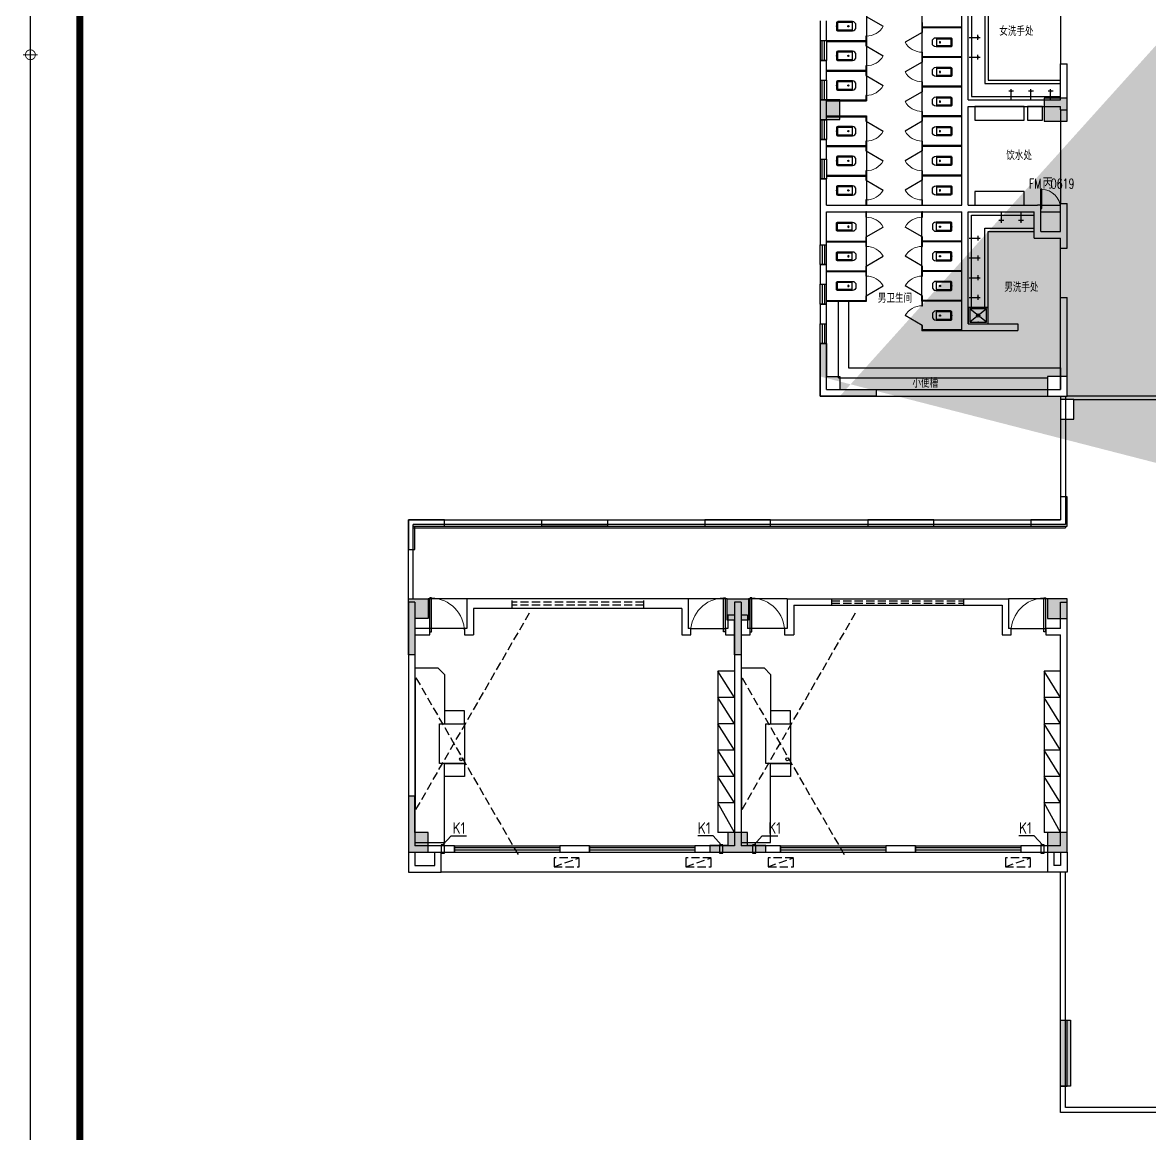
# Model space of a CAD drawing. Extents: x 129492 to 2683129, y 513162 to 1188265.
# Drawn here: x 303272 to 337487, y 543715 to 577455 of the extents above; entities that cross this region are included whole.
import ezdxf

# ---------------------------------------------------------------- set-up
doc = ezdxf.new("R2010")
doc.units = 0
doc.header["$LTSCALE"] = 1000
doc.header["$MEASUREMENT"] = 0
doc.linetypes.add('DASH', pattern=[0.35, 0.25, -0.1])
for name, color, linetype in [('$0$A-ROOM-NAME', 23, 'Continuous'), ('3#楼柱网$0$COLS', 6, 'Continuous'), ('3#楼柱网$0$COLS-HATH', 8, 'Continuous'), ('A-DOOR', 2, 'Continuous'), ('A-ELEV-HEVY', 2, 'Continuous'), ('A-FURN', 9, 'Continuous'), ('A-HRAL', 104, 'Continuous'), ('A-MOAT', 71, 'Continuous'), ('A-OVER', 23, 'Continuous'), ('A-WALL', 4, 'Continuous'), ('A-WALL-HATH', 8, 'Continuous'), ('A-WIND', 2, 'Continuous'), ('G-0-XREF', 2, 'Continuous'), ('卫生间$0$A-FIXT', 211, 'Continuous'), ('卫生间$0$A-WALL', 4, 'Continuous'), ('卫生间$0$A-WIND', 2, 'Continuous'), ('卫生间$0$DOOR_FIRE', 4, 'Continuous'), ('卫生间$0$DOOR_FIRE_TEXT', 7, 'Continuous'), ('卫生间$0$SPACE', 7, 'Continuous'), ('图框CCDI_B0GA1+0.00$0$G-BORD', 3, 'Continuous'), ('家具', 9, 'Continuous')]:
    doc.layers.add(name, color=color, linetype=linetype)
doc.styles.add('$0$CCDI_T_G02', font='simplex.shx', dxfattribs={"width": 0.8, "bigfont": 'zjdz.shx'})
doc.styles.get("Standard").update_dxf_attribs({"font": 'gbenor.shx', "bigfont": 'gbcbig.shx'})
doc.styles.add('卫生间$0$_TCH_WINDOW', font='SIMPLEX', dxfattribs={"height": 3.5, "bigfont": 'GBCBIG'})

# ---------------------------------------------------------------- blocks, each defined once
blk = doc.blocks.new('232Y24Y')
at = {"layer": 'A-FURN'}
for p, q in [((-2060, 80), (-1560, -820)), ((-2060, 80), (-1560, 80)), ((-1560, -4820), (-1560, 80)), ((-2060, -820), (-1560, -820)), ((-2060, -820), (-1560, -1620)), ((-2060, -1620), (-1560, -1620)), ((-2060, -1620), (-1560, -2420)), ((-2060, -2420), (-1560, -3220)), ((-2060, -2420), (-1560, -2420)), ((-2060, -3220), (-1560, -3220)), ((-2060, -3220), (-1560, -4020)), ((-2060, -4020), (-1560, -4020)), ((-2060, -4020), (-1560, -4820)), ((-2060, -4820), (-1560, -4820))]:
    blk.add_line(p, q, dxfattribs=at)
at = {"layer": '家具', "linetype": 'DASH'}
for p, q in [((7610, -4620), (4463, 830)), ((7610, -620), (4117, -6670))]:
    blk.add_line(p, q, dxfattribs=at)
at = {"layer": '家具'}
for points in [[(7640, 380), (6940, 380), (6740, 380), (6740, -2020)], [(7640, -4920), (6940, -4920), (6740, -4720), (6740, -3220)]]:
    blk.add_lwpolyline(points, dxfattribs=at)
at = {"layer": '家具', "const_width": 10}
blk.add_lwpolyline([(7610, -620), (7610, -4620)], dxfattribs=at)
at = {"layer": '家具'}
for points in [[(6140, -1620), (6740, -1620), (6740, -2020), (6140, -2020)], [(6140, -3220), (6140, -2020), (6890, -2020), (6890, -3220)], [(6140, -3620), (6740, -3620), (6740, -3220), (6140, -3220)]]:
    blk.add_lwpolyline(points, close=True, dxfattribs=at)
blk.add_circle((6236, -2146), 46.6, dxfattribs=at)
blk = doc.blocks.new('卫生间$0$$lvtry$00000000')
for p, q in [((0, 0), (0, -329.6)), ((75.7, -264.7), (-73.5, -264.7))]:
    blk.add_line(p, q)
blk.add_circle((0, -264.7), 16.2)
blk = doc.blocks.new('卫生间$0$$TCHSYS$WIN2D')
for p, q in [((-0.5, 0.5), (0.5, 0.5)), ((-0.5, 0.5), (-0.5, -0.5)), ((0.5, 0.167), (-0.5, 0.167)), ((0.5, 0.5), (0.5, -0.5)), ((0.5, -0.167), (-0.5, -0.167)), ((-0.5, -0.5), (0.5, -0.5))]:
    blk.add_line(p, q)
blk = doc.blocks.new('卫生间$0$$lvtry$00000200')
at = {"color": 0}
for p, q in [((-110, -40, 0), (-110, -470, 0)), ((100, -30, 0), (-100, -30, 0)), ((110, -470, 0), (110, -40, 0))]:
    blk.add_line(p, q, dxfattribs=at)
at = {"color": 0, "elevation": 0}
blk.add_lwpolyline([(100, 0), (-100, 0, 0.414214), (-140, -40), (-140, -480, 0.414214), (-30, -590), (30, -590, 0.414214), (140, -480), (140, -40, 0.414214)], format="xyb", close=True, dxfattribs=at)
blk.add_lwpolyline([(140, -470), (-140, -470)], dxfattribs=at)
at = {"color": 0}
blk.add_circle((0, -359, 0), 20, dxfattribs=at)
for centre, start, end in [((-100, -40, 0), 90, 180), ((100, -40, 0), 0, 90)]:
    blk.add_arc(centre, 10, start, end, dxfattribs=at)
for p in [(0, 0), (0, -359, 0)]:
    blk.add_point(p, dxfattribs=at)
blk = doc.blocks.new('卫生间$0$$TCHSYS$APDOOR2D')
blk.add_line((0.5, 0), (0, 0.866))
at = {"lineweight": 13}
blk.add_arc((0.5, 0), 1, 120, 180, dxfattribs=at)
blk = doc.blocks.new('卫生间$0$$DorLib2D$00000001')
for p, q in [((0.45, 0.975), (0.5, 0.975)), ((0.45, 0), (0.45, 0.975)), ((0.5, 0), (0.5, 0.975)), ((0.5, 0), (0.45, 0))]:
    blk.add_line(p, q)
at = {"lineweight": 13}
blk.add_arc((0.475, 0), 0.975, 91.4693, 180, dxfattribs=at)
blk = doc.blocks.new('卫生间$0$$lvtry$00000191')
at = {"color": 0}
for p, q in [((-250, -50, 0), (-39, -219, 0)), ((-250, -450, 0), (-39, -281, 0)), ((39, -219, 0), (250, -50, 0)), ((39, -281, 0), (250, -450, 0))]:
    blk.add_line(p, q, dxfattribs=at)
at = {"color": 0, "elevation": 0}
for points in [[(300, -500), (300, 0), (-300, 0), (-300, -500)], [(250, -450), (250, -50), (-250, -50), (-250, -450)]]:
    blk.add_lwpolyline(points, close=True, dxfattribs=at)
at = {"color": 0}
blk.add_circle((0, -250, 0), 50, dxfattribs=at)
for p in [(0, -50, 0), (0, -250, 0)]:
    blk.add_point(p, dxfattribs=at)
blk = doc.blocks.new('卫生间')
blk.add_line((4817, 2480), (5417, 2480))
at = {"layer": '卫生间$0$A-FIXT'}
for p, q in [((1730, 12380), (1730, 8755)), ((4917, 12180), (4917, 8880)), ((5317, 12180), (5317, 9280)), ((5417, 12180), (5417, 9380)), ((3405, 11893), (3405, 5580)), ((7617, 11380), (7617, 9880)), ((3405, 11130), (3405, 10981)), ((3405, 10980), (3405, 10830)), ((3430, 10993), (3430, 11130)), ((4617, 10993), (3430, 10993)), ((4617, 10968), (3430, 10968)), ((3430, 10830), (3430, 10968)), ((4617, 10968), (4617, 10993)), ((1730, 10718), (1705, 10718)), ((1705, 10718), (1705, 10580)), ((1730, 10568), (1730, 10718)), ((3405, 10830), (3430, 10830)), ((517, 10580), (1705, 10580)), ((517, 10580), (517, 10555)), ((517, 10555), (1705, 10555)), ((1705, 10555), (1705, 10418)), ((1705, 10418), (1730, 10418)), ((1730, 10418), (1730, 10568)), ((3430, 10230), (3405, 10230)), ((3405, 10230), (3405, 10081)), ((3405, 10080), (3405, 9930)), ((3405, 9930), (3430, 9930)), ((3430, 10093), (3430, 10230)), ((4617, 10093), (3430, 10093)), ((4617, 10068), (3430, 10068)), ((3430, 9930), (3430, 10068)), ((4617, 10068), (4617, 10093)), ((517, 9680), (1705, 9680)), ((517, 9680), (517, 9655)), ((517, 9655), (1705, 9655)), ((1730, 9818), (1705, 9818)), ((1705, 9818), (1705, 9680)), ((1705, 9655), (1705, 9518)), ((1730, 9668), (1730, 9818)), ((1730, 9518), (1730, 9668)), ((1705, 9518), (1730, 9518)), ((3430, 9330), (3405, 9330)), ((3405, 9330), (3405, 9181)), ((3430, 9193), (3430, 9330)), ((5317, 9280, 0), (7617, 9280, 0)), ((5417, 9380, 0), (7617, 9380, 0)), ((1730, 8918), (1705, 8918)), ((1705, 8918), (1705, 8780)), ((1730, 8755), (1730, 8918)), ((3405, 9180), (3405, 9030)), ((3405, 9030), (3430, 9030)), ((4617, 9193), (3430, 9193)), ((4617, 9168), (3430, 9168)), ((3430, 9030), (3430, 9168)), ((4617, 9168), (4617, 9193)), ((517, 8780), (1705, 8780)), ((517, 8780), (517, 8755)), ((517, 8755), (1730, 8755)), ((4917, 8880, 0), (7617, 8880, 0)), ((517, 8293), (1730, 8293)), ((517, 8293), (517, 8268)), ((517, 8268), (1705, 8268)), ((1705, 8268), (1705, 8130)), ((1730, 8293), (1730, 5580)), ((1730, 8130), (1730, 8293)), ((3430, 8430), (3405, 8430)), ((3405, 8430), (3405, 8281)), ((3405, 8280), (3405, 8130)), ((3430, 8293), (3430, 8430)), ((4617, 8293), (3430, 8293)), ((4617, 8268), (3430, 8268)), ((3430, 8130), (3430, 8268)), ((4617, 8268), (4617, 8293)), ((7617, 8480), (7617, 5630)), ((1705, 8130), (1730, 8130)), ((3405, 8130), (3430, 8130)), ((1730, 7530), (1705, 7530)), ((1705, 7530), (1705, 7393)), ((1730, 7381), (1730, 7530)), ((3430, 7530), (3405, 7530)), ((3405, 7530), (3405, 7381)), ((3430, 7393), (3430, 7530)), ((517, 7393), (1705, 7393)), ((517, 7393), (517, 7368)), ((517, 7368), (1705, 7368)), ((1705, 7368), (1705, 7230)), ((1705, 7230), (1730, 7230)), ((1730, 7230), (1730, 7380)), ((3405, 7380), (3405, 7230)), ((3405, 7230), (3430, 7230)), ((4617, 7393), (3430, 7393)), ((4617, 7368), (3430, 7368)), ((3430, 7230), (3430, 7368)), ((4617, 7368), (4617, 7393)), ((1730, 6630), (1705, 6630)), ((1705, 6630), (1705, 6493)), ((1730, 6481), (1730, 6630)), ((3430, 6630), (3405, 6630)), ((3405, 6630), (3405, 6481)), ((3430, 6493), (3430, 6630)), ((517, 6493), (1705, 6493)), ((517, 6493), (517, 6468)), ((517, 6468), (1705, 6468)), ((1705, 6468), (1705, 6343)), ((1705, 6343), (1730, 6343)), ((1730, 6343), (1730, 6492)), ((3405, 6492), (3405, 6343)), ((3405, 6343), (3430, 6343)), ((4617, 6493), (3430, 6493)), ((4617, 6468), (3430, 6468)), ((3430, 6343), (3430, 6468)), ((4617, 6468), (4617, 6493)), ((1730, 5743), (1705, 5743)), ((1705, 5743), (1705, 5580)), ((1705, 5580), (1730, 5580)), ((1730, 5580), (1730, 5743)), ((3430, 5743), (3405, 5743)), ((3405, 5743), (3405, 5580)), ((3405, 5580), (3430, 5580)), ((3430, 5580), (3430, 5743)), ((1705, 5380), (1705, 5218)), ((1730, 5380), (1705, 5380)), ((1705, 5218), (1730, 5218)), ((1730, 2668), (1730, 5380)), ((1730, 5218), (1730, 5380)), ((3405, 2668), (3405, 5380)), ((3405, 5380), (3405, 5218)), ((3430, 5380), (3405, 5380)), ((3405, 5218), (3430, 5218)), ((3430, 5218), (3430, 5380)), ((4917, 2480), (4917, 5280)), ((4917, 5280), (6817, 5280)), ((5317, 2480), (5317, 4880)), ((5317, 4880), (6817, 4880)), ((517, 4493), (1705, 4493)), ((517, 4493), (517, 4468)), ((517, 4468), (1705, 4468)), ((1730, 4618), (1705, 4618)), ((1705, 4618), (1705, 4493)), ((1705, 4468), (1705, 4330)), ((1730, 4468), (1730, 4618)), ((1730, 4330), (1730, 4480)), ((3430, 4618), (3405, 4618)), ((3405, 4618), (3405, 4468)), ((3405, 4480), (3405, 4330)), ((3430, 4493), (3430, 4618)), ((4617, 4493), (3430, 4493)), ((4617, 4468), (3430, 4468)), ((3430, 4330), (3430, 4468)), ((4617, 4468), (4617, 4493)), ((5417, 2480), (5417, 4780)), ((5417, 4780), (6817, 4780)), ((1705, 4330), (1730, 4330)), ((3405, 4330), (3430, 4330)), ((7617, 2780), (7617, 4280)), ((517, 3593), (1705, 3593)), ((517, 3593), (517, 3568)), ((517, 3568), (1705, 3568)), ((1730, 3730), (1705, 3730)), ((1705, 3730), (1705, 3593)), ((1705, 3568), (1705, 3430)), ((1705, 3430), (1730, 3430)), ((1730, 3580), (1730, 3730)), ((1730, 3430), (1730, 3580)), ((3430, 3730), (3405, 3730)), ((3405, 3730), (3405, 3580)), ((3405, 3580), (3405, 3430)), ((3405, 3430), (3430, 3430)), ((3430, 3593), (3430, 3730)), ((4617, 3593), (3430, 3593)), ((4617, 3568), (3430, 3568)), ((3430, 3430), (3430, 3568)), ((4617, 3568), (4617, 3593)), ((1730, 2830), (1705, 2830)), ((1705, 2830), (1705, 2693)), ((1730, 2668), (1730, 2830)), ((3430, 2830), (3405, 2830)), ((3405, 2830), (3405, 2680)), ((3430, 2693), (3430, 2830)), ((517, 2693), (1705, 2693)), ((517, 2693), (517, 2668)), ((517, 2668), (1730, 2668)), ((877, 340), (877, 2668)), ((3405, 2680), (3405, 2530)), ((3405, 2530), (3430, 2530)), ((4617, 2693), (3430, 2693)), ((4617, 2668), (3430, 2668)), ((3430, 2530), (3430, 2668)), ((4617, 2668), (4617, 2693)), ((3430, 1930), (3405, 1930)), ((3405, 1930), (3405, 1768)), ((4617, 1768), (3405, 1768)), ((3430, 1793), (3430, 1930)), ((4617, 1793), (3430, 1793)), ((4617, 1768), (4617, 1793))]:
    blk.add_line(p, q, dxfattribs=at)
for points in [[(1177, 2668), (1177, 640), (7612, 640), (7612, -20)], [(877, 340), (7217, 340), (7217, -20)]]:
    blk.add_lwpolyline(points, dxfattribs=at)
at = {"layer": '卫生间$0$A-WALL'}
for p, q in [((4617, 8680), (4617, 12380)), ((4817, 8780), (4817, 12180)), ((317, 11180), (317, 10580)), ((517, 10580), (517, 11180)), ((317, 10580), (517, 10580)), ((317, 9980), (317, 9380)), ((517, 9980), (317, 9980)), ((517, 9380), (517, 9980)), ((7617, 8780), (7617, 9880)), ((7617, 9880), (7817, 9880)), ((7817, 8680), (7817, 9880)), ((317, 9380), (517, 9380)), ((317, 8780), (317, 8180)), ((517, 8780), (317, 8780)), ((517, 8180), (517, 8780)), ((4617, 5580), (4617, 8680)), ((4817, 8780), (7617, 8780)), ((4817, 8580), (7617, 8580)), ((4817, 5580), (4817, 8580)), ((7617, 8480), (7617, 8580)), ((7817, 8480), (7817, 8680)), ((7617, 8480), (7817, 8480)), ((317, 8180), (517, 8180)), ((317, 7580), (317, 6980)), ((517, 7580), (317, 7580)), ((517, 6980), (517, 7580)), ((317, 6980), (517, 6980)), ((517, 6380), (317, 6380)), ((317, 6380), (317, 5480)), ((517, 5580), (517, 6380)), ((317, 5480), (317, 4380)), ((517, 5580), (4617, 5580)), ((4817, 5580), (6917, 5580)), ((7017, 5580), (6917, 5580)), ((7017, 5380), (7017, 5580)), ((7617, 5580), (7617, 5630)), ((7617, 5630), (7817, 5630)), ((7617, 5380), (7617, 5580)), ((7817, 5480), (7817, 5630)), ((7817, 4680), (7817, 5480)), ((517, 5380), (4617, 5380)), ((517, 4380), (517, 5380)), ((4617, 1780), (4617, 5380)), ((4817, 5380), (6817, 5380)), ((4817, 1980), (4817, 5380)), ((6817, 4580), (6817, 5380)), ((7017, 4780), (7017, 5380)), ((7617, 4780), (7617, 5380)), ((6817, 4580), (7617, 4580)), ((7017, 4780), (7617, 4780)), ((7617, 4280), (7617, 4580)), ((7817, 4280), (7817, 4680)), ((317, 4380), (517, 4380)), ((7617, 4280), (7817, 4280)), ((317, 3780), (317, 3180)), ((517, 3780), (317, 3780)), ((517, 3180), (517, 3780)), ((317, 3180), (517, 3180)), ((7617, -20), (7617, 2780)), ((7617, 2780), (7817, 2780)), ((7817, -220), (7817, 2780)), ((317, 2580), (317, 1980)), ((517, 2580), (317, 2580)), ((517, 1980), (517, 2580)), ((317, 1980), (517, 1980)), ((4617, 1780), (6317, 1780)), ((4817, 1980), (6317, 1980)), ((6317, 1980), (6317, 1780)), ((517, 1380), (317, 1380)), ((317, 1380), (317, -220)), ((517, -20), (517, 1380)), ((317, -220), (7817, -220)), ((517, -20), (7617, -20))]:
    blk.add_line(p, q, dxfattribs=at)
at = {"layer": '卫生间$0$DOOR_FIRE'}
for p, q in [((7017, 5580), (7617, 5580)), ((7017, 5380), (7617, 5380))]:
    blk.add_line(p, q, dxfattribs=at)
at = {"layer": '卫生间$0$SPACE', "ltscale": 5}
for points in [[(5017, 8160), (6517, 8160), (6517, 8580), (5017, 8580)], [(6617, 8160), (7067, 8160), (7067, 8580), (6617, 8580)], [(5017, 5580), (6517, 5580), (6517, 6000), (5017, 6000)]]:
    blk.add_lwpolyline(points, close=True, dxfattribs=at)
at = {"layer": '卫生间$0$A-FIXT', "xscale": 600, "zscale": 25}
for p, yscale, rotation in [((1717, 11018), -600, 90.00000000843686), ((3417, 10530), 600, 89.99999999156313), ((1717, 10118), -600, 90.00000000843686), ((3417, 9630), 600, 89.99999999156313), ((1717, 9218), -600, 90.00000000843686), ((3417, 8730), 600, 89.99999999156313), ((1717, 7830), -600, 90.00000000843686), ((3417, 7830), 600, 89.99999999156313), ((1717, 6930), -600, 90.00000000843686), ((3417, 6930), 600, 89.99999999156313), ((1717, 6043), -600, 90.00000000843822), ((3417, 6043), 600, 89.99999999156177), ((1717, 4918), 600, 269.9999999915618), ((3417, 4918), -600, 270.0000000084382), ((1717, 4030), 600, 269.9999999915631), ((3417, 4030), -600, 270.0000000084369), ((1717, 3130), 600, 269.9999999915631), ((3417, 3130), -600, 270.0000000084369), ((3417, 2230), -600, 270.0000000084369)]:
    blk.add_blockref('卫生间$0$$TCHSYS$APDOOR2D', p, dxfattribs=dict(at, yscale=yscale, rotation=rotation))
at = {"layer": '卫生间$0$A-FIXT'}
for name, p, rotation in [('卫生间$0$$lvtry$00000200', (817, 11018, 0), 90.00000000843664), ('卫生间$0$$lvtry$00000200', (817, 10118, 0), 90.00000000843664), ('卫生间$0$$lvtry$00000200', (817, 9218, 0), 90.00000000843664), ('卫生间$0$$lvtry$00000200', (817, 7830, 0), 90.00000000843664), ('卫生间$0$$lvtry$00000200', (817, 6930, 0), 90.00000000843664), ('卫生间$0$$lvtry$00000200', (817, 6030, 0), 90.00000000843664), ('卫生间$0$$lvtry$00000000', (5817, 5380, 0), 359.9999997235023), ('卫生间$0$$lvtry$00000000', (6417, 5380, 0), 359.9999997235023), ('卫生间$0$$lvtry$00000200', (4317, 4930, 0), 270.0000000084366), ('卫生间$0$$lvtry$00000000', (4847, 4580, 0), 89.99999972350228), ('卫生间$0$$lvtry$00000200', (4317, 4030, 0), 270.0000000084366), ('卫生间$0$$lvtry$00000000', (4847, 3980, 0), 89.99999972350228), ('卫生间$0$$lvtry$00000000', (4847, 3380, 0), 89.99999972350228), ('卫生间$0$$lvtry$00000200', (4317, 3130, 0), 270.0000000084366), ('卫生间$0$$lvtry$00000000', (4847, 2780, 0), 89.99999972350228), ('卫生间$0$$lvtry$00000191', (5117, 1980), 180.0000000162568), ('卫生间$0$$lvtry$00000200', (4317, 2230, 0), 270.0000000084366)]:
    blk.add_blockref(name, p, dxfattribs=dict(at, rotation=rotation))
at = {"layer": '卫生间$0$A-FIXT', "yscale": -1}
for p, rotation in [((4317, 10530, 0), 89.99999999156334), ((4317, 9630, 0), 89.99999999156334), ((4317, 8730, 0), 89.99999999156334), ((4317, 7830, 0), 89.99999999156334), ((4317, 6930, 0), 89.99999999156334), ((4317, 6030, 0), 89.99999999156334), ((817, 4930, 0), 269.9999999915634), ((817, 4030, 0), 269.9999999915634), ((817, 3130, 0), 269.9999999915634)]:
    blk.add_blockref('卫生间$0$$lvtry$00000200', p, dxfattribs=dict(at, rotation=rotation))
at = {"layer": '卫生间$0$A-FIXT', "xscale": -1}
for p, rotation in [((4847, 10680, 0), 90.00000027649769), ((4847, 10080, 0), 90.00000027649769), ((6117, 8780), 180), ((6717, 8780), 180), ((7317, 8780), 180)]:
    blk.add_blockref('卫生间$0$$lvtry$00000000', p, dxfattribs=dict(at, rotation=rotation))
at = {"layer": '卫生间$0$A-WIND', "yscale": -200, "zscale": 200}
for p, xscale, rotation in [((417, 10280), 600.0000000074506, 270.0000000084387), ((417, 9080), 600.0000000074506, 270.0000000084387), ((417, 7880), 600.0000000074506, 270.0000000084387), ((417, 6680), 600.0000000074506, 270.0000000084387), ((417, 4080), -600.0000000074506, 270.0000000084389), ((417, 2880), -600.0000000074506, 270.0000000084389), ((417, 1680), -600.0000000074506, 270.0000000084389)]:
    blk.add_blockref('卫生间$0$$TCHSYS$WIN2D', p, dxfattribs=dict(at, xscale=xscale, rotation=rotation))
at = {"layer": '卫生间$0$DOOR_FIRE', "xscale": -600, "yscale": 600, "zscale": 200, "rotation": 1.564973763685783e-08}
blk.add_blockref('卫生间$0$$DorLib2D$00000001', (7317, 5480), dxfattribs=at)
at = {"layer": '卫生间$0$DOOR_FIRE_TEXT', "style": '卫生间$0$_TCH_WINDOW', "width": 0.705882}
for s, p in [('FM', (6655, 6085)), ('0619', (7321, 6085))]:
    blk.add_text(s, height=297.5, rotation=0, dxfattribs=at).set_placement(p)
at = {"layer": '卫生间$0$DOOR_FIRE_TEXT', "style": '卫生间$0$_TCH_WINDOW'}
blk.add_text('丙', height=338, rotation=0, dxfattribs=at).set_placement((7075, 6085))
blk = doc.blocks.new('A$C011D5BA5')
at = {"linetype": 'DASH'}
blk.add_line((-765, -267), (0, 0), dxfattribs=at)
blk.add_lwpolyline([(-765, -267), (0, -267), (0, 0), (-765, 0)], close=True, dxfattribs=at)
blk = doc.blocks.new('ktw1')
for points in [[(950, -66975), (1197, -66705), (1666, -66705)], [(9400, -66975), (9153, -66705), (8684, -66705)], [(10400, -66975), (10647, -66705), (11116, -66705)], [(19150, -66975), (18903, -66705), (18434, -66705)]]:
    blk.add_lwpolyline(points)
for points in [[(900, -67225), (1000, -67225), (1000, -66975), (900, -66975)], [(9350, -67225), (9450, -67225), (9450, -66975), (9350, -66975)], [(10350, -67225), (10450, -67225), (10450, -66975), (10350, -66975)], [(19100, -67225), (19200, -67225), (19200, -66975), (19100, -66975)]]:
    blk.add_lwpolyline(points, close=True)
at = {"ltscale": 5}
for p in [(5089, -67371), (9092, -67371), (11591, -67371), (18792, -67371)]:
    blk.add_blockref('A$C011D5BA5', p, dxfattribs=at)
for p in [(1239, -66640), (8684, -66640), (10823, -66640), (18434, -66640)]:
    blk.add_text('K1', height=350).set_placement(p)
blk = doc.blocks.new('图框CCDI_B0GA1+0.00$0$MidPoitent')
at = {"const_width": 0.18}
for points in [[(-1.5, 0), (1.5, 0)], [(0, -1.5), (0, 1.5)]]:
    blk.add_lwpolyline(points, dxfattribs=at)
blk.add_lwpolyline([(0, -1, 1), (0, 1, 1), (0, -1, 1)], format="xyb", dxfattribs=at)
blk = doc.blocks.new('图框CCDI_B0GA1+0.00')
at = {"layer": '图框CCDI_B0GA1+0.00$0$G-BORD'}
blk.add_lwpolyline([(0, 59400), (84100, 59400), (84100, 0), (0, 0)], close=True, dxfattribs=at)
at = {"layer": '图框CCDI_B0GA1+0.00$0$G-BORD', "const_width": 140}
blk.add_lwpolyline([(3300, 58400), (83100, 58400), (83100, 1000), (3300, 1000)], close=True, dxfattribs=at)
at = {"layer": '图框CCDI_B0GA1+0.00$0$G-BORD', "xscale": 100, "yscale": 100, "zscale": 100}
blk.add_blockref('图框CCDI_B0GA1+0.00$0$MidPoitent', (42050, 0), dxfattribs=at)
blk = doc.blocks.new('3#楼柱网')
at = {"layer": '3#楼柱网$0$COLS-HATH'}
h = blk.add_hatch(color=256, dxfattribs=at)
h.paths.add_polyline_path([(-28327982, 42527826), (-28328207, 42527826), (-28328207, 42528476), (-28327557, 42528476), (-28327557, 42527826), (-28327782, 42527826), (-28327782, 42526776), (-28327982, 42526776)])
h.paths.add_polyline_path([(-28294907, 42579476), (-28294157, 42579476), (-28294157, 42580226), (-28294907, 42580226)], flags=16)
h.paths.add_polyline_path([(-28314482, 42588076), (-28313282, 42588076), (-28313282, 42587876), (-28313882, 42587876), (-28313882, 42587476), (-28314282, 42587476), (-28314282, 42586826), (-28314482, 42586826)], flags=17)
h.paths.add_polyline_path([(-28275082, 42556376), (-28274682, 42556376), (-28274682, 42556776), (-28275082, 42556776)], flags=17)
h.paths.add_polyline_path([(-28275082, 42523476), (-28274682, 42523476), (-28274682, 42523876), (-28275082, 42523876)], flags=17)
h.paths.add_polyline_path([(-28314682, 42543026), (-28314282, 42543026), (-28314282, 42543626), (-28314682, 42543626)], flags=17)
h.paths.add_polyline_path([(-28318582, 42542976), (-28317882, 42542976), (-28317882, 42543676), (-28318582, 42543676)], flags=17)
h.paths.add_polyline_path([(-28325382, 42543026), (-28324782, 42543026), (-28324782, 42543626), (-28325382, 42543626)], flags=17)
h.paths.add_polyline_path([(-28325382, 42534626), (-28325382, 42536226), (-28325182, 42536226), (-28325182, 42535226), (-28324782, 42535226), (-28324782, 42534826), (-28323682, 42534826), (-28323682, 42534626)], flags=17)
h.paths.add_polyline_path([(-28318082, 42533926), (-28317682, 42533926), (-28317682, 42534526), (-28318082, 42534526)], flags=17)
h.paths.add_polyline_path([(-28314682, 42533926), (-28314282, 42533926), (-28314282, 42534526), (-28314682, 42534526)], flags=17)
h.paths.add_polyline_path([(-28314682, 42534626), (-28314282, 42534626), (-28314282, 42535226), (-28314682, 42535226)], flags=17)
h.paths.add_polyline_path([(-28318482, 42534626), (-28317882, 42534626), (-28317882, 42535226), (-28318482, 42535226)], flags=17)
h.paths.add_polyline_path([(-28328732, 42520776), (-28327032, 42520776), (-28327032, 42520976), (-28327582, 42520976), (-28327582, 42521376), (-28327782, 42521376), (-28327982, 42521376), (-28327982, 42521376), (-28328182, 42521376), (-28328182, 42520976), (-28328732, 42520976)])
h.paths.add_polyline_path([(-28314682, 42524976), (-28314282, 42524976), (-28314282, 42525576), (-28314682, 42525576)], flags=17)
h.paths.add_polyline_path([(-28285532, 42513676), (-28283832, 42513676), (-28283832, 42513876), (-28284382, 42513876), (-28284382, 42514276), (-28284582, 42514276), (-28284582, 42515376), (-28284782, 42515376), (-28284782, 42514276), (-28284982, 42514276), (-28284982, 42513876), (-28285532, 42513876)], flags=17)
h.paths.add_polyline_path([(-28305332, 42513676), (-28303632, 42513676), (-28303632, 42513876), (-28304182, 42513876), (-28304182, 42514276), (-28304382, 42514276), (-28304382, 42515376), (-28304582, 42515376), (-28304582, 42514276), (-28304782, 42514276), (-28304782, 42513876), (-28305332, 42513876)], flags=17)
h.paths.add_polyline_path([(-28309782, 42528656), (-28309782, 42525576), (-28310182, 42525576), (-28310182, 42524976), (-28309582, 42524976), (-28309582, 42529256), (-28310182, 42529256), (-28310182, 42528656)], flags=17)
h.paths.add_polyline_path([(-28281262, 42528576), (-28281262, 42528576), (-28281262, 42528576), (-28281262, 42527976), (-28280662, 42527976), (-28280662, 42528376), (-28277182, 42528376), (-28277182, 42527976), (-28276582, 42527976), (-28276582, 42528576)], flags=17)
h.paths.add_polyline_path([(-28314682, 42528656), (-28314282, 42528656), (-28314282, 42529256), (-28314682, 42529256)], flags=17)
h.paths.add_polyline_path([(-28318482, 42527876), (-28317882, 42527876), (-28317882, 42528476), (-28318482, 42528476)], flags=17)
h.paths.add_polyline_path([(-28274682, 42521376), (-28275282, 42521376), (-28275282, 42520776), (-28274882, 42520776), (-28274882, 42519676), (-28274682, 42519676), (-28274682, 42520776)], flags=17)
h.paths.add_polyline_path([(-28337882, 42528476), (-28337282, 42528476), (-28337282, 42527876), (-28337682, 42527876), (-28337682, 42526776), (-28337882, 42526776), (-28337882, 42527876)])
h.paths.add_polyline_path([(-28337882, 42520776), (-28337282, 42520776), (-28337282, 42521376), (-28337682, 42521376), (-28337682, 42522476), (-28337882, 42522476), (-28337882, 42521376)])
h.paths.add_polyline_path([(-28318082, 42513676), (-28318082, 42515676), (-28317782, 42515676), (-28317782, 42513676)])
h.paths.add_polyline_path([(-28304782, 42521376), (-28304182, 42521376), (-28304182, 42520776), (-28304382, 42520776), (-28304382, 42519676), (-28304582, 42519676), (-28304582, 42520776), (-28304782, 42520776)], flags=17)
h.paths.add_polyline_path([(-28284982, 42521376), (-28284382, 42521376), (-28284382, 42520776), (-28284582, 42520776), (-28284582, 42519676), (-28284782, 42519676), (-28284782, 42520776), (-28284982, 42520776)], flags=17)
h.paths.add_polyline_path([(-28294932, 42520676), (-28294232, 42520676), (-28294232, 42521376), (-28294932, 42521376)], flags=17)
h.paths.add_polyline_path([(-28314482, 42520776), (-28313882, 42520776), (-28313882, 42521376), (-28314482, 42521376)], flags=17)
h.paths.add_polyline_path([(-28318482, 42520776), (-28317882, 42520776), (-28317882, 42521376), (-28318482, 42521376)], flags=17)
h.paths.add_polyline_path([(-28294882, 42513676), (-28294282, 42513676), (-28294282, 42514276), (-28294882, 42514276)], flags=17)
h.paths.add_polyline_path([(-28314482, 42513676), (-28313882, 42513676), (-28313882, 42514276), (-28314482, 42514276)])
h.paths.add_polyline_path([(-28328732, 42563776), (-28327032, 42563776), (-28327032, 42563576), (-28327582, 42563576), (-28327582, 42563176), (-28327782, 42563176), (-28327982, 42563176), (-28327982, 42563176), (-28328182, 42563176), (-28328182, 42563576), (-28328732, 42563576)])
h.paths.add_polyline_path([(-28278482, 42579476), (-28277982, 42579476), (-28277982, 42579976), (-28278482, 42579976), (-28278482, 42579676), (-28279682, 42579676), (-28279682, 42579476)], flags=17)
h.paths.add_polyline_path([(-28325382, 42549926), (-28325382, 42548326), (-28325182, 42548326), (-28325182, 42549326), (-28324782, 42549326), (-28324782, 42549726), (-28323682, 42549726), (-28323682, 42549926)], flags=17)
h.paths.add_polyline_path([(-28285532, 42546576), (-28283832, 42546576), (-28283832, 42546776), (-28284382, 42546776), (-28284382, 42547176), (-28284582, 42547176), (-28284582, 42548276), (-28284782, 42548276), (-28284782, 42547176), (-28284982, 42547176), (-28284982, 42546776), (-28285532, 42546776)], flags=17)
h.paths.add_polyline_path([(-28309782, 42561476), (-28309782, 42558796), (-28310182, 42558796), (-28310182, 42558196), (-28309582, 42558196), (-28309582, 42562076), (-28310182, 42562076), (-28310182, 42561476)], flags=17)
h.paths.add_polyline_path([(-28281262, 42561476), (-28281262, 42561476), (-28281262, 42561476), (-28281262, 42560876), (-28280662, 42560876), (-28280662, 42561276), (-28277182, 42561276), (-28277182, 42560876), (-28276582, 42560876), (-28276582, 42561476)], flags=17)
h.paths.add_polyline_path([(-28318082, 42563876), (-28317682, 42563876), (-28317682, 42564476), (-28318082, 42564476)], flags=17)
h.paths.add_polyline_path([(-28314682, 42563876), (-28314282, 42563876), (-28314282, 42564476), (-28314682, 42564476)], flags=17)
h.paths.add_polyline_path([(-28322370, 42584799), (-28322052, 42585042), (-28321688, 42584565), (-28322005, 42584322)], flags=17)
h.paths.add_polyline_path([(-28274682, 42554276), (-28275282, 42554276), (-28275282, 42553676), (-28274882, 42553676), (-28274882, 42552576), (-28274682, 42552576), (-28274682, 42553676)], flags=17)
h.paths.add_polyline_path([(-28304782, 42554276), (-28304182, 42554276), (-28304182, 42553676), (-28304382, 42553676), (-28304382, 42552576), (-28304582, 42552576), (-28304582, 42553676), (-28304782, 42553676)], flags=17)
h.paths.add_polyline_path([(-28284982, 42554276), (-28284382, 42554276), (-28284382, 42553676), (-28284582, 42553676), (-28284582, 42552576), (-28284782, 42552576), (-28284782, 42553676), (-28284982, 42553676)], flags=17)
h.paths.add_polyline_path([(-28294932, 42553576), (-28294232, 42553576), (-28294232, 42554276), (-28294932, 42554276)], flags=17)
h.paths.add_polyline_path([(-28314482, 42553676), (-28313882, 42553676), (-28313882, 42554276), (-28314482, 42554276)], flags=17)
h.paths.add_polyline_path([(-28337882, 42556076), (-28337282, 42556076), (-28337282, 42556676), (-28337682, 42556676), (-28337682, 42557776), (-28337882, 42557776), (-28337882, 42556676)])
h.paths.add_polyline_path([(-28327982, 42556726), (-28328207, 42556726), (-28328207, 42556076), (-28327557, 42556076), (-28327557, 42556726), (-28327782, 42556726), (-28327782, 42557776), (-28327982, 42557776)])
h.paths.add_polyline_path([(-28318482, 42556076), (-28317882, 42556076), (-28317882, 42556676), (-28318482, 42556676)], flags=17)
h.paths.add_polyline_path([(-28318482, 42549326), (-28317882, 42549326), (-28317882, 42549926), (-28318482, 42549926)], flags=17)
h.paths.add_polyline_path([(-28274682, 42546576), (-28275282, 42546576), (-28275282, 42547176), (-28274882, 42547176), (-28274882, 42548276), (-28274682, 42548276), (-28274682, 42547176)], flags=17)
h.paths.add_polyline_path([(-28305332, 42546576), (-28303632, 42546576), (-28303632, 42546776), (-28304182, 42546776), (-28304182, 42547176), (-28304382, 42547176), (-28304382, 42548276), (-28304582, 42548276), (-28304582, 42547176), (-28304782, 42547176), (-28304782, 42546776), (-28305332, 42546776)], flags=16)
h.paths.add_polyline_path([(-28294882, 42546576), (-28294282, 42546576), (-28294282, 42547176), (-28294882, 42547176)], flags=17)
h.paths.add_polyline_path([(-28314482, 42546576), (-28313882, 42546576), (-28313882, 42547176), (-28314482, 42547176)], flags=17)
h.paths.add_polyline_path([(-28314682, 42571326), (-28314282, 42571326), (-28314282, 42571926), (-28314682, 42571926)], flags=17)
h.paths.add_polyline_path([(-28314682, 42561476), (-28314282, 42561476), (-28314282, 42562076), (-28314682, 42562076)], flags=17)
h.paths.add_polyline_path([(-28304782, 42579476), (-28304182, 42579476), (-28304182, 42580076), (-28304382, 42580076), (-28304382, 42581176), (-28304582, 42581176), (-28304582, 42580076), (-28304782, 42580076)], flags=17)
h.paths.add_polyline_path([(-28284382, 42579676), (-28284382, 42580076), (-28284582, 42580076), (-28284582, 42581176), (-28284782, 42581176), (-28284782, 42580076), (-28284982, 42580076), (-28284982, 42579476), (-28283982, 42579476), (-28283982, 42579676)], flags=17)
h.paths.add_polyline_path([(-28314482, 42579476), (-28313882, 42579476), (-28313882, 42580076), (-28314482, 42580076)], flags=17)
h.paths.add_polyline_path([(-28318082, 42571326), (-28317682, 42571326), (-28317682, 42571926), (-28318082, 42571926)], flags=17)
h.paths.add_polyline_path([(-28337882, 42563776), (-28337282, 42563776), (-28337282, 42563176), (-28337682, 42563176), (-28337682, 42562076), (-28337882, 42562076), (-28337882, 42563176)])
h.paths.add_polyline_path([(-28318482, 42563176), (-28317882, 42563176), (-28317882, 42563776), (-28318482, 42563776)], flags=17)
h.paths.add_polyline_path([(-28304782, 42588076), (-28304182, 42588076), (-28304182, 42587476), (-28304382, 42587476), (-28304382, 42586376), (-28304582, 42586376), (-28304582, 42587476), (-28304782, 42587476)], flags=17)
h.paths.add_polyline_path([(-28284982, 42588076), (-28284382, 42588076), (-28284382, 42587476), (-28284582, 42587476), (-28284582, 42586376), (-28284782, 42586376), (-28284782, 42587476), (-28284982, 42587476)], flags=17)
h.paths.add_polyline_path([(-28294882, 42587476), (-28294282, 42587476), (-28294282, 42588076), (-28294882, 42588076)], flags=17)
h.paths.add_polyline_path([(-28274882, 42579976), (-28274882, 42581176), (-28274682, 42581176), (-28274682, 42579476), (-28275182, 42579476), (-28275182, 42579976)], flags=17)
edge = h.paths.add_edge_path(flags=17)
edge.add_line((-28281262, 42523676), (-28276582, 42523676))
edge.add_line((-28276582, 42523676), (-28276582, 42523876))
edge.add_line((-28276582, 42523876), (-28276982, 42523876))
edge.add_line((-28276982, 42523876), (-28280862, 42523876))
edge.add_line((-28280862, 42523876), (-28281262, 42523876))
edge.add_line((-28281262, 42523876), (-28281262, 42523676))
edge.add_line((-28281262, 42523676), (-28280862, 42523676))
h.paths.add_polyline_path([(-28281262, 42556776), (-28280862, 42556776), (-28276982, 42556776), (-28276582, 42556776), (-28276582, 42556576), (-28281262, 42556576)], flags=17)
h.paths.add_polyline_path([(-28278182, 42586776), (-28278382, 42586776), (-28278382, 42586376), (-28277982, 42586376), (-28277982, 42587676), (-28277982, 42588076), (-28278382, 42588076), (-28278382, 42587676), (-28278182, 42587676)], flags=17)
edge = h.paths.add_edge_path(flags=17)
edge.add_line((-28274682, 42587176), (-28274682, 42585476))
edge.add_line((-28274682, 42585476), (-28274882, 42585476))
edge.add_line((-28274882, 42585476), (-28274882, 42586776))
edge.add_line((-28274882, 42586776), (-28275082, 42586776))
edge.add_line((-28275082, 42586776), (-28275082, 42587176))
edge.add_line((-28275082, 42587176), (-28274682, 42587176))
edge.add_line((-28274682, 42587176), (-28274682, 42586776))
edge = h.paths.add_edge_path(flags=17)
edge.add_line((-28318082, 42580076), (-28318082, 42579476))
edge.add_line((-28318082, 42579476), (-28317682, 42579476))
edge.add_line((-28317682, 42579476), (-28317682, 42580076))
edge.add_line((-28317682, 42580076), (-28317882, 42580076))
edge.add_line((-28317882, 42580076), (-28317882, 42581176))
edge.add_line((-28317882, 42581176), (-28318082, 42581176))
edge.add_line((-28318082, 42581176), (-28318082, 42579476))
h.paths.add_polyline_path([(-28318082, 42579476), (-28317682, 42579476), (-28317682, 42580076), (-28317882, 42580076), (-28317882, 42581176), (-28318082, 42581176)], flags=16)
edge = h.paths.add_edge_path()
edge.add_line((-28324782, 42534626), (-28324782, 42534626))
edge.add_line((-28324782, 42534626), (-28325382, 42534626))
edge.add_line((-28325382, 42534626), (-28325382, 42535226))
edge.add_line((-28281262, 42523876), (-28281262, 42523676))
edge.add_line((-28274782, 42513676), (-28275682, 42513676))
edge.add_line((-28275682, 42513676), (-28275682, 42513876))
edge.add_line((-28275682, 42513876), (-28275282, 42513876))
edge.add_line((-28275282, 42513876), (-28275282, 42514276))
edge.add_line((-28275282, 42514276), (-28274882, 42514276))
edge.add_line((-28274882, 42514276), (-28274882, 42515376))
edge.add_line((-28274882, 42515376), (-28274682, 42515376))
edge.add_line((-28274682, 42515376), (-28274682, 42514276))
edge.add_line((-28274682, 42514276), (-28274682, 42513676))
edge.add_line((-28274682, 42513676), (-28275282, 42513676))
edge.add_line((-28318082, 42588076), (-28317718, 42587599))
edge.add_line((-28317718, 42587599), (-28318036, 42587356))
edge.add_line((-28318036, 42587356), (-28318400, 42587833))
edge.add_line((-28318400, 42587833), (-28318082, 42588076))
edge.add_line((-28304782, 42546576), (-28304182, 42546576))
edge.add_line((-28284982, 42579476), (-28284382, 42579476))
at = {"layer": '3#楼柱网$0$COLS'}
for points in [[(-28318582, 42542976), (-28317882, 42542976), (-28317882, 42543676), (-28318582, 42543676)], [(-28325382, 42543026), (-28324782, 42543026), (-28324782, 42543626), (-28325382, 42543626)], [(-28318482, 42534626), (-28317882, 42534626), (-28317882, 42535226), (-28318482, 42535226)], [(-28318082, 42533926), (-28317682, 42533926), (-28317682, 42534526), (-28318082, 42534526)], [(-28318482, 42527876), (-28317882, 42527876), (-28317882, 42528476), (-28318482, 42528476)], [(-28318482, 42520776), (-28317882, 42520776), (-28317882, 42521376), (-28318482, 42521376)]]:
    blk.add_lwpolyline(points, close=True, dxfattribs=at)
for points in [[(-28325382, 42534626), (-28325382, 42536226), (-28325182, 42536226), (-28325182, 42535226), (-28324782, 42535226), (-28324782, 42534826), (-28323682, 42534826), (-28323682, 42534626), (-28325382, 42534626)], [(-28324782, 42534626), (-28324782, 42534626), (-28325382, 42534626), (-28325382, 42535226)], [(-28337882, 42528476), (-28337282, 42528476), (-28337282, 42527876), (-28337682, 42527876), (-28337682, 42526776), (-28337882, 42526776), (-28337882, 42527876), (-28337882, 42527876), (-28337882, 42528476)], [(-28327982, 42527826), (-28328207, 42527826), (-28328207, 42528476), (-28327557, 42528476), (-28327557, 42527826), (-28327782, 42527826), (-28327782, 42526776), (-28327982, 42526776), (-28327982, 42527826)], [(-28337882, 42520776), (-28337282, 42520776), (-28337282, 42521376), (-28337682, 42521376), (-28337682, 42522476), (-28337882, 42522476), (-28337882, 42521376), (-28337882, 42521376), (-28337882, 42520776)], [(-28328732, 42520776), (-28327032, 42520776), (-28327032, 42520976), (-28327582, 42520976), (-28327582, 42521376), (-28327782, 42521376), (-28327782, 42521376), (-28327982, 42521376), (-28327982, 42521376), (-28328182, 42521376), (-28328182, 42520976), (-28328732, 42520976), (-28328732, 42520776)], [(-28318082, 42513676), (-28318082, 42515676), (-28317782, 42515676), (-28317782, 42513676), (-28318082, 42513676)]]:
    blk.add_lwpolyline(points, dxfattribs=at)
blk = doc.blocks.new('gfdgdgre')
at = {"layer": 'A-MOAT', "ltscale": 5}
for p, q in [((-62950, 7100), (-43150, 7100)), ((-62950, 7050), (-43150, 7050)), ((-43150, 7100), (-43150, 7050))]:
    blk.add_line(p, q, dxfattribs=at)
blk = doc.blocks.new('ggfd')
at = {"layer": 'G-0-XREF', "ltscale": 5}
for points in [[(19900, 16900), (19900, 17800), (19700, 17800), (19700, 17100)], [(100, 16900), (1000, 16900), (1000, 17100), (-100, 17100), (-100, 16900)], [(100, 17100), (-100, 17100), (-100, 16200), (100, 16200), (100, 16900)], [(19700, 17100), (18800, 17100), (18800, 16900), (19900, 16900)]]:
    blk.add_lwpolyline(points, dxfattribs=at)
for points in [[(5950, 16900), (3950, 16900), (3950, 17100), (5950, 17100)], [(8900, 16900), (10900, 16900), (10900, 17100), (8900, 17100)], [(13850, 16900), (15850, 16900), (15850, 17100), (13850, 17100)]]:
    blk.add_lwpolyline(points, close=True, dxfattribs=at)
blk = doc.blocks.new('$TCHSYS$WIN2D')
for p, q in [((-0.5, 0.5), (0.5, 0.5)), ((-0.5, 0.5), (-0.5, -0.5)), ((0.5, 0.5), (0.5, -0.5)), ((0.5, 0.167), (-0.5, 0.167)), ((0.5, -0.167), (-0.5, -0.167)), ((-0.5, -0.5), (0.5, -0.5))]:
    blk.add_line(p, q)
blk = doc.blocks.new('$DorLib2D$00000001')
for p, q in [((0.45, 0.975), (0.5, 0.975)), ((0.45, 0), (0.45, 0.975)), ((0.5, 0), (0.5, 0.975)), ((0.5, 0), (0.45, 0))]:
    blk.add_line(p, q)
at = {"lineweight": 13}
blk.add_arc((0.475, 0), 0.975, 91.4693, 180, dxfattribs=at)

msp = doc.modelspace()

# ---------------------------------------------------------------- hatches: boundary and pattern name
at = {"layer": 'A-WALL-HATH'}
msp.add_hatch(color=256, dxfattribs=at).paths.add_polyline_path([(334986, 545155), (334986, 547155), (334786, 547155), (334786, 545155)])

# ---------------------------------------------------------------- linework, layer by layer
at = {"ltscale": 5}
for p, q in [((338186, 566105), (334986, 566105)), ((335186, 566005), (338186, 566005)), ((316761, 559955), (315586, 559955)), ((324661, 559955), (323486, 559955)), ((326486, 559955), (325311, 559955)), ((334386, 559955), (333211, 559955))]:
    msp.add_line(p, q, dxfattribs=at)
at = {"layer": 'A-DOOR'}
for p, q in [((316686, 559055), (315636, 559055)), ((323561, 559055), (324611, 559055)), ((326411, 559055), (325361, 559055)), ((333286, 559055), (334336, 559055))]:
    msp.add_line(p, q, dxfattribs=at)
at = {"layer": 'A-ELEV-HEVY'}
for points in [[(314986, 552255), (314986, 551655), (315986, 551655), (315986, 552255)], [(334386, 552255), (334386, 551655)], [(334786, 551655), (334386, 551655)]]:
    msp.add_lwpolyline(points, dxfattribs=at)
at = {"layer": 'A-HRAL', "ltscale": 5}
for p, q in [((314986, 559955), (314986, 562355)), ((314986, 562355), (334786, 562355)), ((315136, 559955), (315136, 562205))]:
    msp.add_line(p, q, dxfattribs=at)
for points in [[(334936, 566105), (334936, 562205), (315136, 562205)], [(334786, 566105), (334786, 562355)], [(338586, 544555), (338586, 544355), (334886, 544355), (334786, 544355), (334786, 551655)], [(338436, 544555), (338436, 544505), (334936, 544505), (334936, 551655)]]:
    msp.add_lwpolyline(points, dxfattribs=at)
at = {"layer": 'A-OVER'}
msp.add_lwpolyline([(334386, 551655), (315986, 551655)], dxfattribs=at)
at = {"layer": 'A-WALL'}
for p, q in [((314986, 559855), (314986, 552255)), ((315186, 559855), (314986, 559855)), ((315186, 559855), (315186, 552455)), ((323486, 559955), (316761, 559955)), ((316761, 559955), (316761, 559055)), ((323486, 559955), (323486, 559055)), ((324886, 559855), (324886, 552455)), ((325086, 559855), (324886, 559855)), ((325086, 559855), (325086, 552455)), ((326486, 559955), (326486, 559055)), ((326486, 559955), (333211, 559955)), ((326686, 559755), (326686, 558855)), ((326686, 559755), (333011, 559755)), ((333011, 559755), (333011, 558855)), ((333211, 559955), (333211, 559055)), ((334786, 559055), (334786, 559855)), ((334786, 559855), (334986, 559855)), ((334986, 558955), (334986, 559855)), ((323286, 559655), (316961, 559655)), ((316961, 559655), (316961, 558855)), ((323286, 559655), (323286, 558855)), ((324686, 559455), (324686, 559055)), ((324886, 559455), (324686, 559455)), ((324886, 559455), (324886, 558855)), ((325086, 559455), (325086, 558855)), ((325286, 559455), (325086, 559455)), ((325286, 559455), (325286, 559055)), ((315636, 559055), (315186, 559055)), ((315186, 559055), (315186, 558855)), ((315186, 558855), (315636, 558855)), ((315636, 558855), (315636, 559055)), ((316761, 559055), (316686, 559055)), ((316686, 559055), (316686, 558855)), ((316686, 558855), (316961, 558855)), ((323286, 558855), (323561, 558855)), ((323561, 559055), (323486, 559055)), ((323561, 558855), (323561, 559055)), ((324686, 559055), (324611, 559055)), ((324611, 559055), (324611, 558855)), ((324611, 558855), (324886, 558855)), ((325086, 558855), (325361, 558855)), ((325361, 559055), (325286, 559055)), ((325361, 558855), (325361, 559055)), ((326486, 559055), (326411, 559055)), ((326411, 559055), (326411, 558855)), ((326411, 558855), (326686, 558855)), ((333011, 558855), (333286, 558855)), ((333286, 559055), (333211, 559055)), ((333286, 558855), (333286, 559055)), ((334786, 559055), (334336, 559055)), ((334336, 559055), (334336, 558855)), ((334336, 558855), (334786, 558855)), ((334786, 552455), (334786, 558855)), ((334986, 552255), (334986, 558955)), ((314986, 552255), (316386, 552255)), ((316386, 552455), (315186, 552455)), ((316386, 552255), (316386, 552455)), ((320486, 552455), (319586, 552455)), ((319586, 552455), (319586, 552255)), ((319586, 552255), (320486, 552255)), ((320486, 552255), (320486, 552455)), ((324886, 552455), (323686, 552455)), ((323686, 552455), (323686, 552255)), ((323686, 552255), (324986, 552255)), ((324986, 552255), (326286, 552255)), ((326286, 552455), (325086, 552455)), ((326286, 552255), (326286, 552455)), ((330386, 552455), (329486, 552455)), ((329486, 552455), (329486, 552255)), ((329486, 552255), (330386, 552255)), ((330386, 552255), (330386, 552455)), ((334786, 552455), (333586, 552455)), ((333586, 552455), (333586, 552255)), ((333586, 552255), (334986, 552255)), ((334786, 545155), (334786, 547155)), ((334786, 547155), (334986, 547155)), ((334986, 545155), (334986, 547155)), ((334786, 545155), (334986, 545155))]:
    msp.add_line(p, q, dxfattribs=at)
for points in [[(314986, 552255), (314986, 551655), (315986, 551655), (315986, 552255)], [(315186, 552255), (315186, 551855), (315786, 551855), (315786, 552255)], [(334986, 552255), (334986, 551655), (334386, 551655)], [(334386, 552255), (334386, 551655)], [(334786, 552255), (334786, 551855), (334586, 551855)], [(334586, 552255), (334586, 551855), (334586, 551855)]]:
    msp.add_lwpolyline(points, dxfattribs=at)
at = {"layer": 'A-WIND', "linetype": 'DASH'}
for p, q in [((318136, 559655), (318136, 559955)), ((322136, 559855), (318136, 559855)), ((322136, 559755), (318136, 559755)), ((322136, 559655), (322136, 559955)), ((327836, 559955), (327836, 559755)), ((327836, 559889), (331836, 559889)), ((327836, 559822), (331836, 559822)), ((331836, 559955), (331836, 559755))]:
    msp.add_line(p, q, dxfattribs=at)

# ---------------------------------------------------------------- block references
msp.add_blockref('ktw1', (315086, 619455))
at = {"rotation": 179.9999999984353}
for p in [(322826, 552935), (332726, 552935)]:
    msp.add_blockref('232Y24Y', p, dxfattribs=at)
at = {"layer": 'A-DOOR', "xscale": 1050, "zscale": 200}
for p, yscale, rotation in [((316161, 558955), -1050, 179.9999999929755), ((324086, 558955), 1050, 2.567991094200925e-09), ((325886, 558955), -1050, 179.9999999929773), ((333811, 558955), 1050, 2.566581834303249e-09)]:
    msp.add_blockref('$DorLib2D$00000001', p, dxfattribs=dict(at, yscale=yscale, rotation=rotation))
at = {"layer": 'A-WIND', "xscale": 3200, "yscale": 200, "zscale": 200}
for p, rotation in [((317986, 552355), 9.464813638145544e-09), ((322086, 552355), 9.464813638145544e-09), ((327886, 552355), 359.9999999905352), ((331986, 552355), 359.9999999905352)]:
    msp.add_blockref('$TCHSYS$WIN2D', p, dxfattribs=dict(at, rotation=rotation))
at = {"layer": 'G-0-XREF', "ltscale": 5, "xscale": 1.5, "yscale": 1.5, "zscale": 1.5, "rotation": 270}
msp.add_blockref('图框CCDI_B0GA1+0.00', (303511, 639551), dxfattribs=at)
at = {"layer": 'G-0-XREF', "ltscale": 5}
for name, p in [('3#楼柱网', (28652868, -41968520)), ('卫生间', (327169, 566325))]:
    msp.add_blockref(name, p, dxfattribs=at)
at = {"layer": 'G-0-XREF'}
for name, p in [('gfdgdgre', (378086, 555055)), ('ggfd', (315086, 545255))]:
    msp.add_blockref(name, p, dxfattribs=at)

# ---------------------------------------------------------------- texts
at = {"layer": '$0$A-ROOM-NAME', "style": '$0$CCDI_T_G02', "width": 0.8}
for s, p in [('女洗手处', (332928, 577056)), ('饮水处', (333139, 573282)), ('男洗手处', (333078, 569281)), ('男卫生间', (329240, 568948)), ('小便槽', (330290, 566370))]:
    msp.add_text(s, height=250, dxfattribs=at).set_placement(p)

doc.saveas('drawing.dxf')
